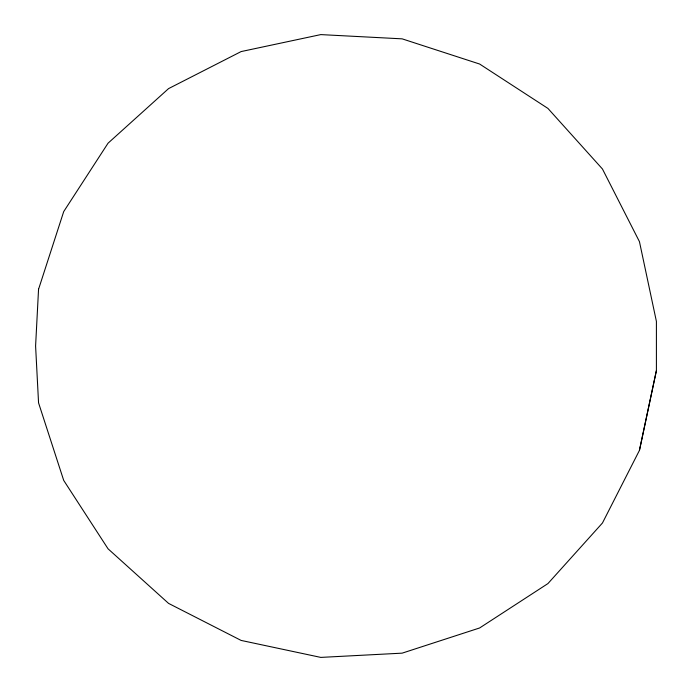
<?xml version="1.0" encoding="UTF-8"?>
<svg xmlns="http://www.w3.org/2000/svg" width="692" height="692" viewBox="0 0 692 692"><rect width="100%" height="100%" fill="white"/><g stroke="black" fill="none" stroke-linecap="round" stroke-linejoin="round"><path stroke-width="1.04" d="M38.553 289.152L35.595 346L38.553 402.848L63.707 480.404L108.047 548.808L168.563 603.389L241.127 640.429L320.803 657.4L402.138 653.153L479.617 627.973L547.934 583.581L602.455 522.996L639.451 450.345L656.405 370.592L656.405 321.408L639.451 241.655L602.455 169.004L547.934 108.419L479.617 64.027L402.138 38.847L320.803 34.6L241.127 51.571L168.563 88.611L108.047 143.192L63.707 211.596L38.553 289.291M656.405 370.531L639.451 450.345"/></g></svg>
